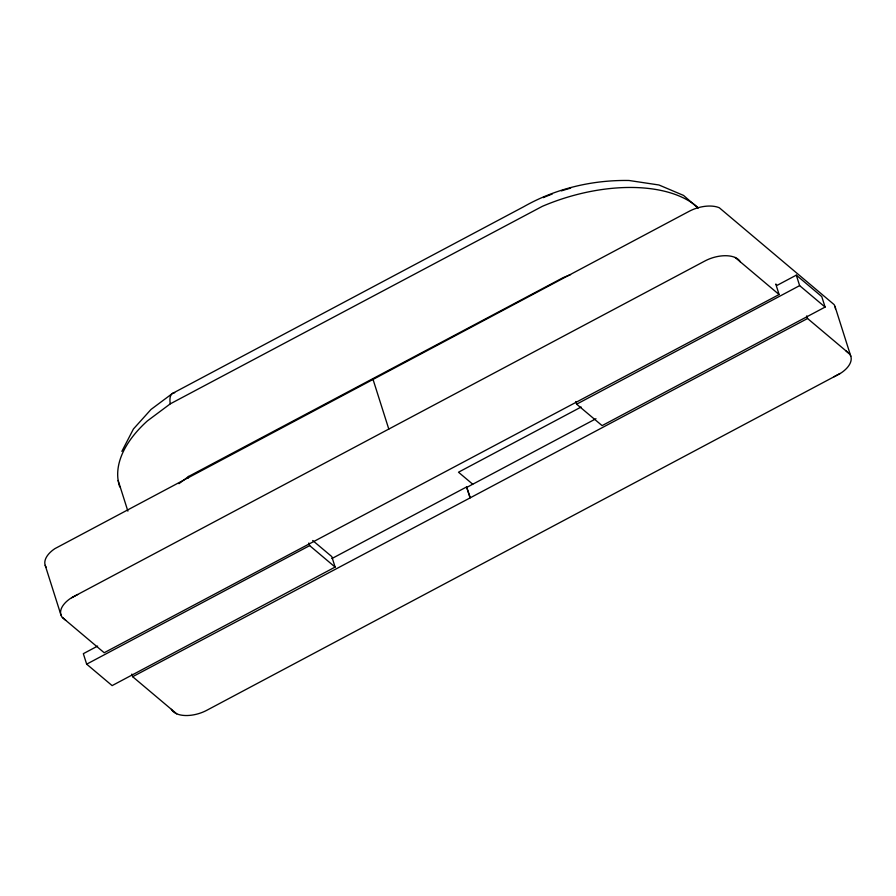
<?xml version="1.0" encoding="UTF-8"?>
<svg xmlns="http://www.w3.org/2000/svg" width="896" height="896" viewBox="0 0 896 896"><rect width="100%" height="100%" fill="white"/><g stroke="black" fill="none" stroke-linecap="round" stroke-linejoin="round"><path stroke-width="1.34" d="M121.867 451.36L133.426 428.994L150.987 409.472L172.021 393.781M178.965 483.661L188.675 476.426L563.091 277.682A140.885 75.902 -17.6 0 1 570.573 274.624M172.805 393.254L523.622 206.774C555.509 188.608 592.379 179.861 629.003 180.488L658.974 184.99L683.525 195.406L698.018 208.04M71.613 597.722L704.413 261.251A25.469 13.72 -17.6 0 1 740.376 261.912M97.63 646.072L83.339 653.677L86.666 664.16L112.123 685.608L335.115 567.078L331.789 556.595L312.693 540.501M575.814 401.542L576.643 404.174L602.101 425.622L825.093 307.082L821.766 296.598L796.309 275.15L777.246 285.286L775.779 284.054L779.106 294.538L104.194 652.736L62.406 617.523M86.666 664.16L309.658 545.63L335.115 567.078M576.643 404.174L799.635 285.634L825.093 307.082M581.146 407.019L458.494 472.214L472.752 484.232M331.923 558.533L466.581 486.954L470.31 497.784L807.554 318.506L849.352 353.718M466.984 487.29L595.974 418.723M131.824 674.083L132.653 676.704L470.31 497.784M840.146 373.52L207.346 710.002A25.469 13.72 -17.6 0 1 171.382 709.33M77.661 594.507L70.605 598.338A27.171 14.638 -17.6 0 0 61.981 617.053L65.755 620.346M834.098 376.734L841.154 372.915A27.171 14.638 -17.6 0 0 849.778 354.189L846.003 350.896M735.078 257.443L779.106 294.538M373.05 379.445L388.808 429.117M132.653 676.704L176.68 713.798M835.038 306.555L850.797 356.227M796.309 275.15L799.635 285.634M806.725 315.885L807.554 318.506M466.581 486.954L469.907 497.437M308.818 543.01L309.658 545.63M118.16 480.48L127.882 511.134M45.203 565.342L60.962 615.014M46.222 567.381A27.171 14.638 -17.6 0 1 54.846 548.666L688.654 211.579A25.469 13.72 -17.6 0 1 719.32 207.771L834.019 304.517A27.171 14.638 -17.6 0 1 835.442 308.795M170.274 403.816A30.946 11.334 57.8 0 1 174.698 392.75M119.717 486.864A130.67 70.403 -17.6 0 1 147.325 420.963L170.296 403.838L542.36 206.326A130.67 70.403 -17.6 0 1 698.118 207.704M188.474 477.926A2.8 1.03 57.8 0 1 188.675 476.426M543.29 197.624A110.925 59.763 -17.6 0 1 552.194 194.062M561.378 190.882A110.925 59.763 -17.6 0 1 570.629 188.16"/></g></svg>
